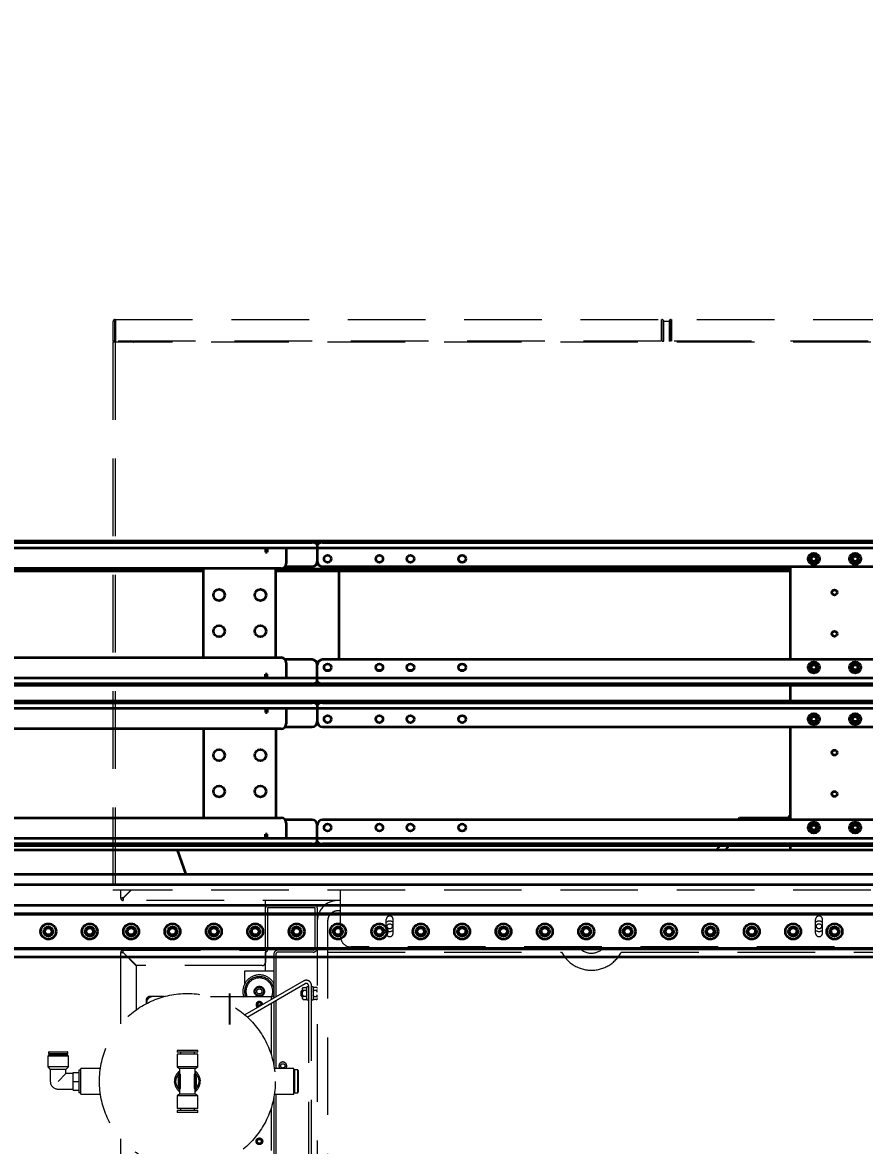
# Model space of a CAD drawing. Header units: inches. Extents: x 16559 to 58559, y 6500 to 36200.
# Drawn here: x 34560 to 35374, y 23617 to 24704 of the extents above; entities that cross this region are included whole.
import ezdxf

# ---------------------------------------------------------------- set-up
doc = ezdxf.new("R2010")
doc.units = ezdxf.units.IN
doc.header["$LTSCALE"] = 300
doc.linetypes.add('NASCOSTA', pattern=[0.375, 0.25, -0.125])
doc.layers.add('GUIDE', color=4, linetype='Continuous', lineweight=35)
doc.layers.add('MACCHINA', color=40, linetype='Continuous')
doc.layers.add('QUOTE', color=7, linetype='Continuous')
doc.styles.get("Standard").update_dxf_attribs({"font": 'romans.shx'})
doc.dimstyles.new('sc1a100_pollici', dxfattribs={"dimscale": 100, "dimtxt": 3, "dimasz": 3, "dimexe": 0, "dimexo": 0, "dimgap": 1, "dimtad": 1, "dimzin": 12, "dimdsep": 46, "dimtxsty": 'Standard', "dimblk": 'CLOSEDBLANK', "dimcen": 1, "dimclrd": 253, "dimclre": 253, "dimclrt": 2, "dimadec": 0, "dimazin": 3, "dimtfac": 1, "dimtmove": 0, "dimatfit": 1, "dimldrblk": 'CLOSEDBLANK', "dimfxl": 1, "dimtolj": 1, "dimtzin": 0, "dimarcsym": 0})

# ---------------------------------------------------------------- blocks, each defined once
blk = doc.blocks.new('A$C4fed211f')
at = {"layer": 'MACCHINA', "color": 254, "linetype": 'NASCOSTA', "lineweight": 5}
for p, q in [((-1095.5, 1532), (-1095.5, 1530.5)), ((-1095.5, 1532), (1098.4, 1532)), ((-1094.9, 1511), (-1094.9, 1532)), ((-567.6, 1532), (-567.6, 1511)), ((-567, 1530.5), (-567, 1532)), ((-558, 1532), (-558, 1530.5)), ((-557.4, 1511), (-557.4, 1532)), ((-1097.5, 1530), (-1097.5, 1511)), ((-1096, 1530), (-1096, 1511)), ((-1094.9, 1530.5), (-1095.5, 1530.5)), ((-567, 1530.5), (-567.6, 1530.5)), ((-566.5, 1511), (-566.5, 1530)), ((-565.1, 1530.5), (-559.9, 1530.5)), ((-565, 1511), (-565, 1530)), ((-560, 1530), (-560, 1511)), ((-558.5, 1530), (-558.5, 1511)), ((-557.4, 1530.5), (-558, 1530.5)), ((-1096, 1511), (-1097.5, 1511)), ((-567.6, 1511), (-1094.9, 1511)), ((-1090, 1511), (-1090, 1510)), ((-1088, 1511), (-1088, 1510)), ((-1087.8, 1511), (-1087.8, 1510)), ((-1077.5, 1511), (-1077.5, 1510.5)), ((-1075.5, 1510), (-1075.5, 1511)), ((-566.5, 1511), (-565, 1511)), ((-558.5, 1511), (-560, 1511)), ((-30.1, 1511), (-557.4, 1511)), ((1097.5, 1510), (-1097.5, 1510)), ((-1097.5, 1510), (-1097.5, 980)), ((-1095.5, 1510), (-1095.5, 980)), ((1097.5, 980), (-1097.5, 980)), ((-1090, 972.2), (-1090, 980)), ((-1080.2, 980), (-1087.8, 972.4)), ((-1087.6, 972.2), (-1079.8, 980)), ((-877.5, 935), (-877.5, 980)), ((-1088, 972.2), (-1090, 972.2)), ((-1087.8, 972), (-1087.8, 970)), ((-877.5, 970), (-1087.8, 970)), ((-1087.5, 972.3), (-1087.5, 972.7)), ((-950, 922.2), (-950, 970)), ((-948, 962.8), (-948, 922.2)), ((-902.2, 965), (-947.8, 965)), ((-902.2, 963), (-947.8, 963)), ((-902, 923), (-902, 962.8)), ((-900, 962.8), (-900, 690)), ((-877.5, 960), (-880, 960)), ((-890, 950), (-890, 390)), ((-833.3, 938.3), (-833.3, 951.7)), ((-826.7, 938.3), (-826.7, 951.7)), ((-418.3, 938.3), (-418.3, 951.7)), ((-411.7, 938.3), (-411.7, 951.7)), ((837.5, 925), (-867.5, 925)), ((-1090, 850.5), (-1090, 919.8)), ((-1088, 919.8), (-1090, 919.8)), ((-1087.8, 920), (-1087.8, 922)), ((-1087.8, 922), (-950.2, 922)), ((-1087.8, 919.6), (-1075, 906.8)), ((-1074.8, 907), (-1087.6, 919.8)), ((-950.2, 922), (-950.2, 910)), ((-948, 922.2), (-950, 922.2)), ((-950, 902), (-950, 920)), ((-942, 918), (-942, 875.5)), ((-940, 918), (-940, 876.6)), ((-904, 922), (-938, 922)), ((-904, 920), (-938, 920)), ((-900, 923), (-902, 923)), ((-890, 920), (-663.8, 920)), ((-606.2, 920), (606.2, 920)), ((-1075, 906.8), (-1075, 864.2)), ((-953.2, 907), (-1074.8, 907)), ((-970, 889.7), (-970, 902)), ((-970, 902), (-942, 902)), ((-913.1, 892.2), (-970, 859.3)), ((-967.7, 857.2), (-911.6, 889.6)), ((-915, 883), (-915.6, 882.4)), ((-915.6, 877.6), (-915.6, 882.4)), ((-914.2, 883), (-915, 883)), ((-915, 883), (-915, 877)), ((-914.2, 874.8), (-914.2, 885.2)), ((-913.2, 885.8), (-911.2, 885.8)), ((-911.2, 882.9), (-913.2, 882.9)), ((-908.6, 886.3), (-910.2, 886.3)), ((-910.2, 873.8), (-910.2, 886.3)), ((-908.6, 887.8), (-908.6, 702.2)), ((-905.6, 702.2), (-905.6, 887.8)), ((-904, 886.3), (-905.6, 886.3)), ((-904, 886.3), (-904, 873.8)), ((-901, 885.8), (-903, 885.8)), ((-901, 882.9), (-903, 882.9)), ((-1065.5, 873), (-1065.5, 870.1)), ((-1065, 870.3), (-1065, 871)), ((-1048, 877), (-1061.5, 877)), ((-1003.2, 877), (-942, 877)), ((-944.5, 877), (-944.5, 874)), ((-944.5, 870.6), (-944.5, 820.5)), ((-942, 872), (-942, 810.4)), ((-940, 873.2), (-940, 807.5)), ((-915.6, 877.6), (-915, 877)), ((-915, 877), (-914.2, 877)), ((-911.2, 877.1), (-913.2, 877.1)), ((-913.2, 874.2), (-911.2, 874.2)), ((-910.2, 873.8), (-908.6, 873.8)), ((-905.6, 873.8), (-904, 873.8)), ((-903, 877.1), (-901, 877.1)), ((-901, 874.2), (-903, 874.2)), ((-970.1, 859.5), (-970.5, 859.7)), ((-970, 859.5), (-970.2, 859.5)), ((-970, 859.5), (-969.7, 859.5)), ((-954.2, 868.4), (-954.1, 869)), ((-953.9, 869), (-953.9, 868.6)), ((-1159.6, 820.5), (-1160.6, 819.5)), ((-1160.6, 819.5), (-1160.6, 809)), ((-1140.6, 819.5), (-1160.6, 819.5)), ((-1159.8, 823), (-1159.8, 822)), ((-1159.8, 822), (-1141.3, 822)), ((-1159.6, 820.5), (-1141.6, 820.5)), ((-1159.3, 823.5), (-1141.8, 823.5)), ((-1157.3, 822), (-1157.3, 820.5)), ((-1143.8, 820.5), (-1143.8, 822)), ((-1140.6, 819.5), (-1141.6, 820.5)), ((-1141.3, 822), (-1141.3, 823)), ((-1140.6, 809), (-1140.6, 819.5)), ((-1035.6, 825), (-1035.6, 823.1)), ((-1015.6, 825), (-1035.6, 825)), ((-1015.6, 823.1), (-1035.6, 823.1)), ((-1035.6, 821.2), (-1035.6, 808.9)), ((-1015.6, 821.2), (-1035.6, 821.2)), ((-1032.4, 823.1), (-1032.4, 821.2)), ((-1018.8, 821.2), (-1018.8, 823.1)), ((-1015.6, 823.1), (-1015.6, 825)), ((-1015.6, 808.9), (-1015.6, 821.2)), ((-1160.6, 809), (-1158.1, 806.5)), ((-1140.6, 809), (-1160.6, 809)), ((-1158.1, 806.5), (-1158.1, 795)), ((-1143.1, 806.5), (-1158.1, 806.5)), ((-1143.1, 806.5), (-1140.6, 809)), ((-1143.1, 802.5), (-1143.1, 806.5)), ((-1128.6, 805.9), (-1130.6, 805.9)), ((-1130.6, 805.9), (-1130.6, 784.1)), ((-1109.7, 807.5), (-1128.6, 807.5)), ((-1128.6, 782.5), (-1128.6, 807.5)), ((-1035.6, 808.9), (-1033.1, 807.5)), ((-1015.6, 808.9), (-1035.6, 808.9)), ((-1033.1, 807.5), (-1033.1, 802)), ((-1018.1, 807.5), (-1015.6, 808.9)), ((-1018.1, 802), (-1018.1, 807.5)), ((-922.6, 807.5), (-941.5, 807.5)), ((-922.6, 782.5), (-922.6, 807.5)), ((-922.4, 805), (-922.6, 805)), ((-921.9, 806), (-922.4, 805.5)), ((-922.4, 784.5), (-922.4, 805.5)), ((-918.9, 806), (-921.9, 806)), ((-921.9, 806), (-921.9, 784)), ((-918.4, 805.5), (-918.9, 806)), ((-918.9, 784), (-918.9, 806)), ((-918.4, 805.5), (-918.4, 784.5)), ((-1150.6, 795), (-1143.1, 802.5)), ((-1136.1, 802.5), (-1143.1, 802.5)), ((-1136.1, 803.5), (-1130.6, 803.5)), ((-1136.1, 786.5), (-1136.1, 803.5)), ((-1136.1, 795), (-1130.6, 795)), ((-1034.1, 790.5), (-1034.1, 799.5)), ((-1033.6, 802), (-1032.2, 802)), ((-1033.6, 788), (-1033.6, 802)), ((-1032.2, 788), (-1032.2, 802)), ((-1019, 802), (-1019, 788)), ((-1019, 802), (-1017.6, 802)), ((-1016.4, 801), (-1018.1, 803.6)), ((-1017.6, 788), (-1017.6, 802)), ((-1017.1, 799.5), (-1017.1, 790.5)), ((-1150.6, 787.5), (-1136.1, 787.5)), ((-1136.1, 786.5), (-1130.6, 786.5)), ((-1130.6, 784.1), (-1128.6, 784.1)), ((-1128.6, 782.5), (-1109.7, 782.5)), ((-1033.1, 782.5), (-1035.6, 781.1)), ((-1034.8, 789), (-1033.1, 786.4)), ((-1033.6, 788), (-1032.2, 788)), ((-1033.1, 788), (-1033.1, 782.5)), ((-1019, 788), (-1017.6, 788)), ((-1018.1, 782.5), (-1018.1, 788)), ((-1015.6, 781.1), (-1018.1, 782.5)), ((-941.5, 782.5), (-922.6, 782.5)), ((-940, 782.5), (-940, 716.8)), ((-922.6, 785), (-922.4, 785)), ((-922.4, 784.5), (-921.9, 784)), ((-921.9, 784), (-918.9, 784)), ((-918.9, 784), (-918.4, 784.5)), ((-1035.6, 781.1), (-1035.6, 768.8)), ((-1015.6, 781.1), (-1035.6, 781.1)), ((-1015.6, 768.8), (-1015.6, 781.1)), ((-942, 779.6), (-942, 718)), ((-1015.6, 768.8), (-1035.6, 768.8)), ((-1035.6, 766.9), (-1035.6, 765)), ((-1015.6, 766.9), (-1035.6, 766.9)), ((-1015.6, 765), (-1035.6, 765)), ((-1032.4, 768.8), (-1032.4, 766.9)), ((-1018.8, 766.9), (-1018.8, 768.8)), ((-1015.6, 765), (-1015.6, 766.9)), ((-944.5, 769.5), (-944.5, 728)), ((-1090, 266.9), (-1090, 739.5))]:
    blk.add_line(p, q, dxfattribs=at)
at = {"layer": 'MACCHINA', "color": 4}
blk.add_line((-985, 880), (-985, 850), dxfattribs=at)
at = {"layer": 'MACCHINA', "color": 254, "linetype": 'NASCOSTA', "lineweight": 5, "flags": 128}
for points in [[(-1075.5, 1510.5), (-1075.5, 1510), (-1075.6, 1510)], [(-638.2, 925), (-636.9, 924.7), (-635, 924.5)], [(-635, 924.5), (-633.1, 924.7), (-631.8, 925)], [(-942, 879.3), (-942.6, 877.2), (-942.7, 877)], [(-955.4, 867.8), (-956.4, 867.8), (-957.5, 867.8)], [(-955.8, 738.9), (-956, 738.9), (-956.2, 738.9)]]:
    blk.add_lwpolyline(points, dxfattribs=at)
at = {"layer": 'MACCHINA', "color": 254, "linetype": 'NASCOSTA', "lineweight": 5}
for centre, radius in [((-830, 945), 2.5), ((-415, 945), 2.5), ((-956, 882), 5), ((-956, 882), 4), ((-956, 882), 2.5), ((-1025.6, 795), 85), ((-933.3, 810), 2.1), ((-956, 737), 3.25), ((-956, 737), 2.75), ((-956, 737), 2.1), ((-956, 737), 1.89)]:
    blk.add_circle(centre, radius, dxfattribs=at)
for centre, radius, start, end in [((-1095.5, 1530), 2, 90, 180), ((-567, 1530), 2, 0, 90), ((-558, 1530), 2, 90, 180), ((-1095.5, 1530), 0.5, 90, 180), ((-567, 1530), 0.5, 0, 90), ((-558, 1530), 0.5, 90, 180), ((-1078, 1510.5), 0.5, 270, 0), ((-1087.8, 972.2), 2.2, 180, 270), ((-1087.8, 972.2), 0.2, 180, 270), ((-880, 950), 20, 90, 180), ((-947.8, 962.8), 2.2, 90, 180), ((-947.8, 962.8), 0.2, 90, 180), ((-902.2, 962.8), 2.2, 0, 90), ((-902.2, 962.8), 0.2, 0, 90), ((-880, 950), 10, 90, 180), ((-830, 951.7), 3.3, 0, 180), ((-830, 945), 5, 48.7001, 131.7803), ((-415, 951.7), 3.3, 0, 180), ((-415, 945), 5, 48.7001, 131.7803), ((-867.5, 935), 10, 180, 270), ((-830, 945), 5, 228.7001, 311.2999), ((-830, 938.3), 3.3, 180, 0), ((-415, 945), 5, 228.7001, 311.2999), ((-415, 938.3), 3.3, 180, 0), ((-904, 924), 2, 270, 0), ((-635, 935), 16, 218.6822, 320.8564), ((-1087.8, 919.8), 2.2, 90, 180), ((-1087.8, 919.8), 0.2, 90, 180), ((-950.2, 922.2), 0.2, 270, 0), ((-950.2, 922.2), 2.2, 270, 0), ((-938, 918), 4, 90, 180), ((-938, 918), 2, 90, 180), ((-904, 924), 4, 270, 345.5225), ((-635, 935), 32.5, 207.4864, 332.5136), ((-953.2, 910), 3, 270, 0), ((-956, 882), 16, 28.955, 200.5352), ((-956, 882), 14.3, 10.7482, 200.5352), ((-956, 882), 13, 79.3563, 202.6199), ((-956, 882), 13, 337.3801, 79.3563), ((-910.6, 887.8), 5, 0, 120), ((-913.2, 884.6), 1.2, 128.6178, 150), ((-913.2, 884.6), 1.2, 90, 90.7699), ((-910.6, 887.8), 2, 0, 120), ((-911.2, 884.6), 1.2, 69.933, 90), ((-911.2, 884.6), 1.2, 30, 53.1222), ((-903, 884.6), 1.2, 90.7699, 150), ((-901, 884.6), 1.2, 69.933, 90), ((-901, 884.6), 1.2, 30, 53.1222), ((-1062, 873.5), 3.5, 90, 180), ((-1061.5, 873), 4, 90, 180), ((-1059, 871), 6, 90, 180), ((-956, 869), 3.25, 4.7899, 234.9127), ((-956, 869), 2.75, 0, 240.224), ((-956, 869), 2.1, 0, 252.1014), ((-956, 869), 1.89, 0, 257.831), ((-913.2, 875.4), 1.2, 210, 233.1222), ((-913.2, 875.4), 1.2, 249.933, 270), ((-911.2, 875.4), 1.2, 270.7699, 330), ((-903, 875.4), 1.2, 210, 233.1222), ((-903, 875.4), 1.2, 249.934, 275.1041), ((-901, 875.4), 1.2, 270.7699, 330), ((-956, 882), 13, 261.6603, 278.3397), ((-1159.3, 823), 0.5, 90, 180), ((-1141.8, 823), 0.5, 0, 90), ((-1025.6, 795), 12.5, 126.8699, 180.1917), ((-1025.6, 795), 12.5, 6.2894, 53.1301), ((-933.3, 810), 3.75, 318.1897, 221.8103), ((-1150.6, 795), 7.5, 180, 270), ((-1025.6, 795), 12.5, 185.0588, 233.1301), ((-1025.6, 795), 9.6, 147.6972, 152.3028), ((-1025.6, 795), 8.5, 160.2501, 200.5352), ((-1025.6, 795), 12.5, 306.8699, 0.9389), ((-1025.6, 795), 8.5, 340.2501, 18.1521), ((-1025.6, 795), 9.6, 27.6972, 32.3028), ((-1025.6, 795), 9.6, 207.6972, 212.3028), ((-1025.6, 795), 9.6, 327.6972, 332.3028)]:
    blk.add_arc(centre, radius, start, end, dxfattribs=at)
for points in [[(-1087.8, 972.4), (-1088.1, 972.4), (-1088.7, 972.4), (-1089.4, 972.3), (-1089.9, 972.3), (-1090, 972.2), (-1090, 972.2)], [(-1087.8, 972.4), (-1087.8, 972.4), (-1087.9, 972.4), (-1087.9, 972.3), (-1088, 972.3), (-1088, 972.2), (-1088, 972.2)], [(-1087.8, 970), (-1087.8, 970), (-1087.7, 970.1), (-1087.7, 970.6), (-1087.6, 971.3), (-1087.6, 971.9), (-1087.6, 972.2)], [(-1087.8, 972), (-1087.8, 972), (-1087.7, 972), (-1087.7, 972.1), (-1087.6, 972.1), (-1087.6, 972.2), (-1087.6, 972.2)], [(-1090, 919.8), (-1090, 919.8), (-1089.9, 919.7), (-1089.4, 919.7), (-1088.7, 919.6), (-1088.1, 919.6), (-1087.8, 919.6)], [(-1088, 919.8), (-1088, 919.8), (-1088, 919.7), (-1087.9, 919.7), (-1087.9, 919.6), (-1087.8, 919.6), (-1087.8, 919.6)], [(-1087.6, 919.8), (-1087.6, 920.1), (-1087.6, 920.7), (-1087.7, 921.4), (-1087.7, 921.9), (-1087.8, 922), (-1087.8, 922)], [(-1087.6, 919.8), (-1087.6, 919.8), (-1087.6, 919.9), (-1087.7, 919.9), (-1087.7, 920), (-1087.8, 920), (-1087.8, 920)], [(-1018.1, 807.5), (-1018.2, 807.5), (-1018.4, 807.5), (-1020.2, 807.5), (-1022.7, 807.5), (-1025.6, 807.5), (-1028.5, 807.5), (-1031, 807.5), (-1032.8, 807.5), (-1033, 807.5), (-1033.1, 807.5)], [(-1018.1, 782.5), (-1018.2, 782.5), (-1018.4, 782.5), (-1020.2, 782.5), (-1022.7, 782.5), (-1025.6, 782.5), (-1028.5, 782.5), (-1031, 782.5), (-1032.8, 782.5), (-1033, 782.5), (-1033.1, 782.5)]]:
    blk.add_open_spline(points, degree=3, dxfattribs=at)
for points, knots in [([(-914.2, 885), (-914.1, 885.1), (-914.1, 885.3), (-913.8, 885.6), (-913.6, 885.7), (-913.4, 885.8), (-913.2, 885.8), (-913.2, 885.8)], [0, 0, 0, 0, 0.449309, 0.620847, 0.793578, 0.907876, 1, 1, 1, 1]), ([(-913.2, 882.9), (-913.2, 882.9), (-913.4, 882.9), (-913.6, 883), (-913.9, 883.1), (-914.1, 883.3), (-914.2, 883.6), (-914.2, 883.7)], [0, 0, 0, 0, 0.104694, 0.209031, 0.376552, 0.658606, 1, 1, 1, 1]), ([(-913.2, 882.9), (-913.2, 882.9), (-913.3, 882.9), (-913.5, 882.8), (-913.7, 882.6), (-914, 882.1), (-914.1, 881.7), (-914.2, 881.3), (-914.2, 881.3)], [0, 0, 0, 0, 0.058361, 0.158739, 0.302182, 0.526326, 0.959745, 1, 1, 1, 1]), ([(-910.2, 885), (-910.3, 885.1), (-910.3, 885.3), (-910.6, 885.6), (-910.8, 885.7), (-911, 885.8), (-911.2, 885.8), (-911.2, 885.8)], [0, 0, 0, 0, 0.449309, 0.620847, 0.793578, 0.907876, 1, 1, 1, 1]), ([(-911.2, 882.9), (-911.2, 882.9), (-911, 882.9), (-910.8, 883), (-910.5, 883.1), (-910.3, 883.3), (-910.2, 883.6), (-910.2, 883.7)], [0, 0, 0, 0, 0.104694, 0.209031, 0.376552, 0.658606, 1, 1, 1, 1]), ([(-911.2, 882.9), (-911.2, 882.9), (-911.1, 882.9), (-910.9, 882.8), (-910.7, 882.6), (-910.4, 882.1), (-910.3, 881.7), (-910.2, 881.3), (-910.2, 881.3)], [0, 0, 0, 0, 0.058361, 0.158739, 0.302182, 0.526326, 0.959745, 1, 1, 1, 1]), ([(-904, 885), (-903.9, 885.1), (-903.9, 885.3), (-903.6, 885.6), (-903.4, 885.7), (-903.2, 885.8), (-903, 885.8), (-903, 885.8)], [0, 0, 0, 0, 0.449309, 0.620847, 0.793578, 0.907876, 1, 1, 1, 1]), ([(-903, 882.9), (-903, 882.9), (-903.2, 882.9), (-903.4, 883), (-903.7, 883.1), (-903.9, 883.3), (-904, 883.6), (-904, 883.7)], [0, 0, 0, 0, 0.104694, 0.209031, 0.376552, 0.658606, 1, 1, 1, 1]), ([(-904, 881.3), (-904, 881.4), (-903.9, 881.7), (-903.8, 882.2), (-903.5, 882.6), (-903.3, 882.8), (-903.1, 882.9), (-903, 882.9), (-903, 882.9)], [0, 0, 0, 0, 0.109674, 0.49306, 0.671467, 0.851796, 0.957939, 1, 1, 1, 1]), ([(-900, 885), (-900.1, 885.1), (-900.1, 885.3), (-900.4, 885.6), (-900.6, 885.7), (-900.8, 885.8), (-901, 885.8), (-901, 885.8)], [0, 0, 0, 0, 0.449309, 0.620847, 0.793578, 0.907876, 1, 1, 1, 1]), ([(-901, 882.9), (-901, 882.9), (-900.8, 882.9), (-900.6, 883), (-900.3, 883.1), (-900.1, 883.3), (-900, 883.6), (-900, 883.7)], [0, 0, 0, 0, 0.104694, 0.209031, 0.376552, 0.658606, 1, 1, 1, 1]), ([(-900, 881.3), (-900, 881.4), (-900.1, 881.7), (-900.2, 882.2), (-900.5, 882.6), (-900.7, 882.8), (-900.9, 882.9), (-901, 882.9), (-901, 882.9)], [0, 0, 0, 0, 0.109674, 0.49306, 0.671467, 0.851796, 0.957939, 1, 1, 1, 1]), ([(-914.2, 878.7), (-914.2, 878.6), (-914.1, 878.3), (-914, 877.8), (-913.7, 877.4), (-913.5, 877.2), (-913.3, 877.1), (-913.2, 877.1), (-913.2, 877.1)], [0, 0, 0, 0, 0.109674, 0.49306, 0.671467, 0.851796, 0.957939, 1, 1, 1, 1]), ([(-913.2, 877.1), (-913.2, 877.1), (-913.4, 877.1), (-913.6, 877), (-913.9, 876.9), (-914.1, 876.7), (-914.2, 876.4), (-914.2, 876.3)], [0, 0, 0, 0, 0.104694, 0.209031, 0.376552, 0.658606, 1, 1, 1, 1]), ([(-914.2, 875), (-914.1, 874.9), (-914.1, 874.7), (-913.8, 874.4), (-913.6, 874.3), (-913.4, 874.2), (-913.2, 874.2), (-913.2, 874.2)], [0, 0, 0, 0, 0.449309, 0.620847, 0.793578, 0.907876, 1, 1, 1, 1]), ([(-910.2, 878.7), (-910.2, 878.6), (-910.3, 878.3), (-910.4, 877.8), (-910.7, 877.4), (-910.9, 877.2), (-911.1, 877.1), (-911.2, 877.1), (-911.2, 877.1)], [0, 0, 0, 0, 0.109674, 0.49306, 0.671467, 0.851796, 0.957939, 1, 1, 1, 1]), ([(-911.2, 877.1), (-911.2, 877.1), (-911, 877.1), (-910.8, 877), (-910.5, 876.9), (-910.3, 876.7), (-910.2, 876.4), (-910.2, 876.3)], [0, 0, 0, 0, 0.104694, 0.209031, 0.376552, 0.658606, 1, 1, 1, 1]), ([(-910.2, 875), (-910.3, 874.9), (-910.3, 874.7), (-910.6, 874.4), (-910.8, 874.3), (-911, 874.2), (-911.2, 874.2), (-911.2, 874.2)], [0, 0, 0, 0, 0.449309, 0.620847, 0.793578, 0.907876, 1, 1, 1, 1]), ([(-903, 877.1), (-903, 877.1), (-903.1, 877.1), (-903.3, 877.2), (-903.5, 877.4), (-903.8, 877.9), (-903.9, 878.3), (-904, 878.7), (-904, 878.7)], [0, 0, 0, 0, 0.058361, 0.158739, 0.302182, 0.526326, 0.959745, 1, 1, 1, 1]), ([(-903, 877.1), (-903, 877.1), (-903.2, 877.1), (-903.4, 877), (-903.7, 876.9), (-903.9, 876.7), (-904, 876.4), (-904, 876.3)], [0, 0, 0, 0, 0.104694, 0.209031, 0.376552, 0.658606, 1, 1, 1, 1]), ([(-904, 875), (-903.9, 874.9), (-903.9, 874.7), (-903.6, 874.4), (-903.4, 874.3), (-903.2, 874.2), (-903, 874.2), (-903, 874.2)], [0, 0, 0, 0, 0.449309, 0.620847, 0.793578, 0.907876, 1, 1, 1, 1]), ([(-901, 877.1), (-901, 877.1), (-900.9, 877.1), (-900.7, 877.2), (-900.5, 877.4), (-900.2, 877.9), (-900.1, 878.3), (-900, 878.7), (-900, 878.7)], [0, 0, 0, 0, 0.058361, 0.158739, 0.302182, 0.526326, 0.959745, 1, 1, 1, 1]), ([(-901, 877.1), (-901, 877.1), (-900.8, 877.1), (-900.6, 877), (-900.3, 876.9), (-900.1, 876.7), (-900, 876.4), (-900, 876.3)], [0, 0, 0, 0, 0.104694, 0.209031, 0.376552, 0.658606, 1, 1, 1, 1]), ([(-900, 875), (-900.1, 874.9), (-900.1, 874.7), (-900.4, 874.4), (-900.6, 874.3), (-900.8, 874.2), (-901, 874.2), (-901, 874.2)], [0, 0, 0, 0, 0.449309, 0.620847, 0.793578, 0.907876, 1, 1, 1, 1]), ([(-1033.1, 804.5), (-1033.4, 804), (-1034.1, 802.5), (-1034.9, 800.9), (-1035.4, 800)], [0, 0, 0, 0, 0.379389, 1, 1, 1, 1]), ([(-1035.4, 800), (-1035.9, 799), (-1036.9, 797.1), (-1037.8, 795.2), (-1038.3, 794.3)], [0, 0, 0, 0, 0.498322, 1, 1, 1, 1]), ([(-1038.3, 794.3), (-1037.7, 793.4), (-1036.6, 791.7), (-1035.4, 789.9), (-1034.8, 789)], [0, 0, 0, 0, 0.499203, 1, 1, 1, 1]), ([(-1033.1, 787), (-1033.2, 787.1), (-1033.8, 787.6), (-1034.8, 788.9), (-1035.8, 790.8), (-1036.5, 792.8), (-1036.7, 795), (-1036.5, 797.2), (-1035.8, 799.2), (-1034.8, 801.1), (-1033.8, 802.4), (-1033.2, 802.9), (-1033.1, 803)], [0, 0, 0, 0, 0.020025, 0.140019, 0.260012, 0.380006, 0.5, 0.619994, 0.739988, 0.859981, 0.979975, 1, 1, 1, 1]), ([(-1018.1, 803), (-1018, 802.9), (-1017.4, 802.4), (-1016.4, 801.1), (-1015.4, 799.2), (-1014.7, 797.2), (-1014.6, 795.7), (-1014.6, 795)], [0, 0, 0, 0, 0.040049, 0.280037, 0.520025, 0.760012, 1, 1, 1, 1]), ([(-1014.6, 795), (-1014.6, 794.3), (-1014.7, 792.8), (-1015.4, 790.8), (-1016.4, 788.9), (-1017.4, 787.6), (-1018, 787.1), (-1018.1, 787)], [0, 0, 0, 0, 0.239988, 0.479975, 0.719963, 0.959951, 1, 1, 1, 1]), ([(-1012.9, 795.7), (-1013.5, 796.6), (-1014.6, 798.3), (-1015.8, 800.1), (-1016.4, 801)], [0, 0, 0, 0, 0.499203, 1, 1, 1, 1]), ([(-1015.8, 790), (-1015.3, 791), (-1014.3, 792.9), (-1013.4, 794.8), (-1012.9, 795.7)], [0, 0, 0, 0, 0.498322, 1, 1, 1, 1]), ([(-1018.1, 785.5), (-1017.8, 786), (-1017.1, 787.5), (-1016.3, 789.1), (-1015.8, 790)], [0, 0, 0, 0, 0.379389, 1, 1, 1, 1])]:
    blk.add_open_spline(points, degree=3, knots=knots, dxfattribs=at)
blk = doc.blocks.new('A$C8cf30650')
at = {"layer": 'GUIDE'}
for p, q in [((105, 1318), (4095, 1318)), ((105, 1316.3), (2095, 1316.3)), ((2100, 1315.5), (2100, 1298)), ((2105, 1316.3), (4095, 1316.3)), ((100, 1311), (4100, 1311)), ((2050, 1311), (2050, 1307)), ((2050, 1307), (2051.4, 1307)), ((2050.7, 1311), (2050.7, 1307)), ((2051.4, 1311), (2051.4, 1307)), ((2069.8, 1311), (2069.8, 1296)), ((2068.9, 1293), (2095, 1293)), ((2105, 1293), (4095, 1293)), ((2557.5, 1203), (2557.5, 1293)), ((2065.1, 1291), (134.9, 1291)), ((1990, 1290.5), (1642.5, 1290.5)), ((1990, 1288.5), (1642.5, 1288.5)), ((1990, 1205), (1990, 1291)), ((2060, 1205), (2060, 1291)), ((2557.5, 1290.5), (2060, 1290.5)), ((2557.5, 1288.5), (2060, 1288.5)), ((2121, 1203), (2121, 1290.5)), ((134.9, 1205), (2065.1, 1205)), ((2095, 1203), (2068.9, 1203)), ((2069.8, 1200), (2069.8, 1185)), ((2100, 1180.5), (2100, 1198)), ((4095, 1203), (2105, 1203)), ((4100, 1185), (100, 1185)), ((2051.4, 1189), (2050, 1189)), ((2050, 1185), (2050, 1189)), ((2050.7, 1185), (2050.7, 1189)), ((2051.4, 1185), (2051.4, 1189)), ((2111.8, 1192.5), (2108.2, 1192.5)), ((2161.8, 1192.5), (2158.2, 1192.5)), ((2191.8, 1192.5), (2188.2, 1192.5)), ((2241.8, 1192.5), (2238.2, 1192.5)), ((2095, 1179.7), (105, 1179.7)), ((4095, 1178), (105, 1178)), ((4095, 1179.7), (2105, 1179.7)), ((2557.5, 1163), (2557.5, 1178)), ((105, 1163), (4095, 1163)), ((100, 1156), (4100, 1156)), ((105, 1161.3), (2095, 1161.3)), ((2050, 1156), (2050, 1152)), ((2050, 1152), (2051.4, 1152)), ((2050.7, 1156), (2050.7, 1152)), ((2051.4, 1156), (2051.4, 1152)), ((2069.8, 1156), (2069.8, 1141)), ((2100, 1160.5), (2100, 1143)), ((2105, 1161.3), (4095, 1161.3)), ((2065.1, 1136), (134.9, 1136)), ((1990, 1136), (1990, 1050)), ((2060, 1136), (2060, 1050)), ((2068.9, 1138), (2095, 1138)), ((2105, 1138), (4095, 1138)), ((2557.5, 1048), (2557.5, 1138)), ((134.9, 1050), (2065.1, 1050)), ((2095, 1048), (2068.9, 1048)), ((2069.8, 1045), (2069.8, 1030)), ((4095, 1048), (2105, 1048)), ((2506.7, 1048), (2508.1, 1050)), ((2508.1, 1050), (2557.5, 1050)), ((2516.6, 1050), (2515.2, 1048)), ((2051.4, 1034), (2050, 1034)), ((2050, 1030), (2050, 1034)), ((2050.7, 1030), (2050.7, 1034)), ((2051.4, 1030), (2051.4, 1034)), ((2100, 1025.5), (2100, 1043)), ((4100, 1030), (100, 1030)), ((2095, 1024.7), (105, 1024.7)), ((4095, 1023), (105, 1023)), ((4095, 1024.7), (2105, 1024.7)), ((2486.2, 1019), (2489, 1023)), ((2497.5, 1023), (2494.6, 1019)), ((2557.5, 1019), (2557.5, 1023)), ((-35.3, 1019), (3964.7, 1019)), ((1973.2, 995), (1964.7, 1019)), ((4100, 995), (100, 995)), ((4100, 985), (100, 985)), ((3980, 957), (-20, 957)), ((3980, 956.5), (-20, 956.5)), ((4100, 965), (100, 965)), ((3980, 923.5), (-20, 923.5)), ((4100, 923), (-20, 923)), ((4100, 915), (100, 915))]:
    blk.add_line(p, q, dxfattribs=at)
at = {"layer": 'GUIDE', "flags": 128}
for points in [[(2095, 1318), (2096, 1318), (2096.9, 1317.8), (2097.8, 1317.6), (2098.5, 1317.3), (2099.2, 1316.9), (2099.6, 1316.5), (2099.9, 1316), (2100, 1315.5)], [(2100, 1313.8), (2099.9, 1314.3), (2099.6, 1314.7), (2099.2, 1315.2), (2098.5, 1315.5), (2097.8, 1315.8), (2096.9, 1316.1), (2096, 1316.2), (2095, 1316.3)], [(2100, 1315.5), (2100.1, 1316), (2100.4, 1316.5), (2100.8, 1316.9), (2101.5, 1317.3), (2102.2, 1317.6), (2103.1, 1317.8), (2104, 1318), (2105, 1318)], [(2105, 1316.3), (2104, 1316.2), (2103.1, 1316.1), (2102.2, 1315.8), (2101.5, 1315.5), (2100.8, 1315.2), (2100.4, 1314.7), (2100.1, 1314.3), (2100, 1313.8)], [(2095, 1179.7), (2096, 1179.8), (2096.9, 1179.9), (2097.8, 1180.2), (2098.5, 1180.5), (2099.2, 1180.8), (2099.6, 1181.3), (2099.9, 1181.7), (2100, 1182.2)], [(2100, 1180.5), (2099.9, 1180), (2099.6, 1179.5), (2099.2, 1179.1), (2098.5, 1178.7), (2097.8, 1178.4), (2096.9, 1178.2), (2096, 1178), (2095, 1178)], [(2100, 1182.2), (2100.1, 1181.7), (2100.4, 1181.3), (2100.8, 1180.8), (2101.5, 1180.5), (2102.2, 1180.2), (2103.1, 1179.9), (2104, 1179.8), (2105, 1179.7)], [(2105, 1178), (2104, 1178), (2103.1, 1178.2), (2102.2, 1178.4), (2101.5, 1178.7), (2100.8, 1179.1), (2100.4, 1179.5), (2100.1, 1180), (2100, 1180.5)], [(2095, 1163), (2096, 1163), (2096.9, 1162.8), (2097.8, 1162.6), (2098.5, 1162.3), (2099.2, 1161.9), (2099.6, 1161.5), (2099.9, 1161), (2100, 1160.5)], [(2100, 1160.5), (2100.1, 1161), (2100.4, 1161.5), (2100.8, 1161.9), (2101.5, 1162.3), (2102.2, 1162.6), (2103.1, 1162.8), (2104, 1163), (2105, 1163)], [(2100, 1158.8), (2099.9, 1159.3), (2099.6, 1159.7), (2099.2, 1160.2), (2098.5, 1160.5), (2097.8, 1160.8), (2096.9, 1161.1), (2096, 1161.2), (2095, 1161.3)], [(2105, 1161.3), (2104, 1161.2), (2103.1, 1161.1), (2102.2, 1160.8), (2101.5, 1160.5), (2100.8, 1160.2), (2100.4, 1159.7), (2100.1, 1159.3), (2100, 1158.8)], [(2555.3, 1050), (2555.4, 1050.2), (2557.5, 1052.9)], [(2095, 1024.7), (2096, 1024.8), (2096.9, 1024.9), (2097.8, 1025.2), (2098.5, 1025.5), (2099.2, 1025.8), (2099.6, 1026.3), (2099.9, 1026.7), (2100, 1027.2)], [(2100, 1025.5), (2099.9, 1025), (2099.6, 1024.5), (2099.2, 1024.1), (2098.5, 1023.7), (2097.8, 1023.4), (2096.9, 1023.2), (2096, 1023), (2095, 1023)], [(2100, 1027.2), (2100.1, 1026.7), (2100.4, 1026.3), (2100.8, 1025.8), (2101.5, 1025.5), (2102.2, 1025.2), (2103.1, 1024.9), (2104, 1024.8), (2105, 1024.7)], [(2105, 1023), (2104, 1023), (2103.1, 1023.2), (2102.2, 1023.4), (2101.5, 1023.7), (2100.8, 1024.1), (2100.4, 1024.5), (2100.1, 1025), (2100, 1025.5)]]:
    blk.add_lwpolyline(points, dxfattribs=at)
at = {"layer": 'GUIDE'}
for centre, radius in [((2110, 1300.5), 3.5), ((2160, 1300.5), 3.5), ((2190, 1300.5), 3.5), ((2240, 1300.5), 3.5), ((2580, 1300.5), 5.5), ((2580, 1300.5), 3.5), ((2620, 1300.5), 5.5), ((2620, 1300.5), 3.5), ((2580, 1300.5), 2.5), ((2620, 1300.5), 2.5), ((2005, 1265.5), 5.5), ((2045, 1265.5), 5.5), ((2600, 1268), 2.5), ((2005, 1230.5), 5.5), ((2045, 1230.5), 5.5), ((2600, 1228), 2.5), ((2110, 1195.5), 3.5), ((2160, 1195.5), 3.5), ((2190, 1195.5), 3.5), ((2240, 1195.5), 3.5), ((2580, 1195.5), 5.5), ((2580, 1195.5), 3.5), ((2580, 1195.5), 2.5), ((2620, 1195.5), 5.5), ((2620, 1195.5), 3.5), ((2620, 1195.5), 2.5), ((2110, 1145.5), 3.5), ((2160, 1145.5), 3.5), ((2190, 1145.5), 3.5), ((2240, 1145.5), 3.5), ((2580, 1145.5), 5.5), ((2580, 1145.5), 3.5), ((2580, 1145.5), 2.5), ((2620, 1145.5), 5.5), ((2620, 1145.5), 3.5), ((2620, 1145.5), 2.5), ((2005, 1110.5), 5.5), ((2045, 1110.5), 5.5), ((2600, 1113), 2.5), ((2005, 1075.5), 5.5), ((2045, 1075.5), 5.5), ((2600, 1073), 2.5), ((2110, 1040.5), 3.5), ((2160, 1040.5), 3.5), ((2190, 1040.5), 3.5), ((2240, 1040.5), 3.5), ((2580, 1040.5), 5.5), ((2580, 1040.5), 3.5), ((2620, 1040.5), 5.5), ((2620, 1040.5), 3.5), ((2580, 1040.5), 2.5), ((2620, 1040.5), 2.5), ((1840, 940), 7.5), ((1880, 940), 7.5), ((1920, 940), 7.5), ((1960, 940), 7.5), ((2000, 940), 7.5), ((2040, 940), 7.5), ((2080, 940), 7.5), ((2120, 940), 7.5), ((2160, 940), 7.5), ((2200, 940), 7.5), ((2240, 940), 7.5), ((2280, 940), 7.5), ((2320, 940), 7.5), ((2360, 940), 7.5), ((2400, 940), 7.5), ((2440, 940), 7.5), ((2480, 940), 7.5), ((2520, 940), 7.5), ((2560, 940), 7.5), ((2600, 940), 7.5), ((1840, 940), 4.5), ((1840, 940), 3.4), ((1880, 940), 4.5), ((1880, 940), 3.4), ((1920, 940), 4.5), ((1920, 940), 3.4), ((1960, 940), 4.5), ((1960, 940), 3.4), ((2000, 940), 4.5), ((2000, 940), 3.4), ((2040, 940), 4.5), ((2040, 940), 3.4), ((2080, 940), 4.5), ((2080, 940), 3.4), ((2120, 940), 4.5), ((2120, 940), 3.4), ((2160, 940), 4.5), ((2160, 940), 3.4), ((2200, 940), 4.5), ((2200, 940), 3.4), ((2240, 940), 4.5), ((2240, 940), 3.4), ((2280, 940), 4.5), ((2280, 940), 3.4), ((2320, 940), 4.5), ((2320, 940), 3.4), ((2360, 940), 4.5), ((2360, 940), 3.4), ((2400, 940), 4.5), ((2400, 940), 3.4), ((2440, 940), 4.5), ((2440, 940), 3.4), ((2480, 940), 4.5), ((2480, 940), 3.4), ((2520, 940), 4.5), ((2520, 940), 3.4), ((2560, 940), 4.5), ((2560, 940), 3.4), ((2600, 940), 4.5), ((2600, 940), 3.4)]:
    blk.add_circle(centre, radius, dxfattribs=at)
for centre, radius, start, end in [((2065, 1295.9), 4.86, 271.8362, 1.7254), ((2095, 1298), 5, 270, 0), ((2105, 1298), 5, 180, 270), ((2065, 1200.1), 4.86, 358.2746, 88.1638), ((2095, 1198), 5, 0, 90), ((2105, 1198), 5, 90, 180), ((2065, 1140.9), 4.86, 271.8362, 1.7254), ((2095, 1143), 5, 270, 0), ((2105, 1143), 5, 180, 270), ((2065, 1045.1), 4.86, 358.2746, 88.1638), ((2095, 1043), 5, 0, 90), ((2105, 1043), 5, 90, 180)]:
    blk.add_arc(centre, radius, start, end, dxfattribs=at)
blk = doc.blocks.new('_ClosedBlank')
at = {"color": 0, "linetype": 'ByBlock', "lineweight": -2}
for p, q in [((-1, 0.1667), (0, 0)), ((-1, 0.1667), (-1, -0.1667)), ((0, 0), (-1, -0.1667))]:
    blk.add_line(p, q, dxfattribs=at)
blk = doc.blocks.new('*D28')
at = {"layer": 'Defpoints', "color": 0, "transparency": 16777216}
for p in [(36844.6, 28524.2), (35744.6, 24746.8), (36844.6, 24007.2)]:
    blk.add_point(p, dxfattribs=at)
at = {"layer": 'QUOTE', "color": 253, "lineweight": -2, "transparency": 16777216}
for p, q in [((35444.6, 28524.2), (35144.6, 28524.2)), ((35744.6, 24746.8), (35744.6, 28524.2)), ((35744.6, 28524.2), (36844.6, 28524.2)), ((36844.6, 24007.2), (36844.6, 28524.2)), ((37144.6, 28524.2), (40673.1, 28524.2))]:
    blk.add_line(p, q, dxfattribs=at)
at = {"layer": 'QUOTE', "color": 253, "lineweight": -2, "transparency": 16777216, "xscale": 300, "yscale": 300, "zscale": 300}
blk.add_blockref('_ClosedBlank', (35744.6, 28524.2), dxfattribs=at)
at = {"layer": 'QUOTE', "color": 253, "lineweight": -2, "transparency": 16777216, "xscale": 300, "yscale": 300, "zscale": 300, "rotation": 180}
blk.add_blockref('_ClosedBlank', (36844.6, 28524.2), dxfattribs=at)
at = {"layer": 'QUOTE', "color": 2, "transparency": 16777216, "char_height": 300, "attachment_point": 5}
for s, insert in [('\\A1;1100', (39058.8, 28774.2)), ('\\A1;[3\'-7 5/16"]', (39058.8, 28195.6))]:
    blk.add_mtext(s, dxfattribs=dict(at, insert=insert))

msp = doc.modelspace()

# ---------------------------------------------------------------- block references
at = {"layer": 'GUIDE'}
msp.add_blockref('A$C8cf30650', (32744.563, 22884.213), dxfattribs=at)
at = {"layer": 'MACCHINA'}
msp.add_blockref('A$C4fed211f', (35744.563, 22884.213), dxfattribs=at)

# ---------------------------------------------------------------- dimensions: what is measured, and where the dimension line sits
at = {"layer": 'QUOTE'}
dim = msp.add_linear_dim(base=(36844.563, 28524.18), p1=(35744.563, 24746.836), p2=(36844.563, 24007.213), dimstyle='sc1a100_pollici', override={"dimpost": '\\X'}, dxfattribs=at)
dim.commit()
dim.dimension.update_dxf_attribs({"geometry": '*D28', "text_midpoint": (39058.849, 28524.18)})

doc.saveas('drawing.dxf')
